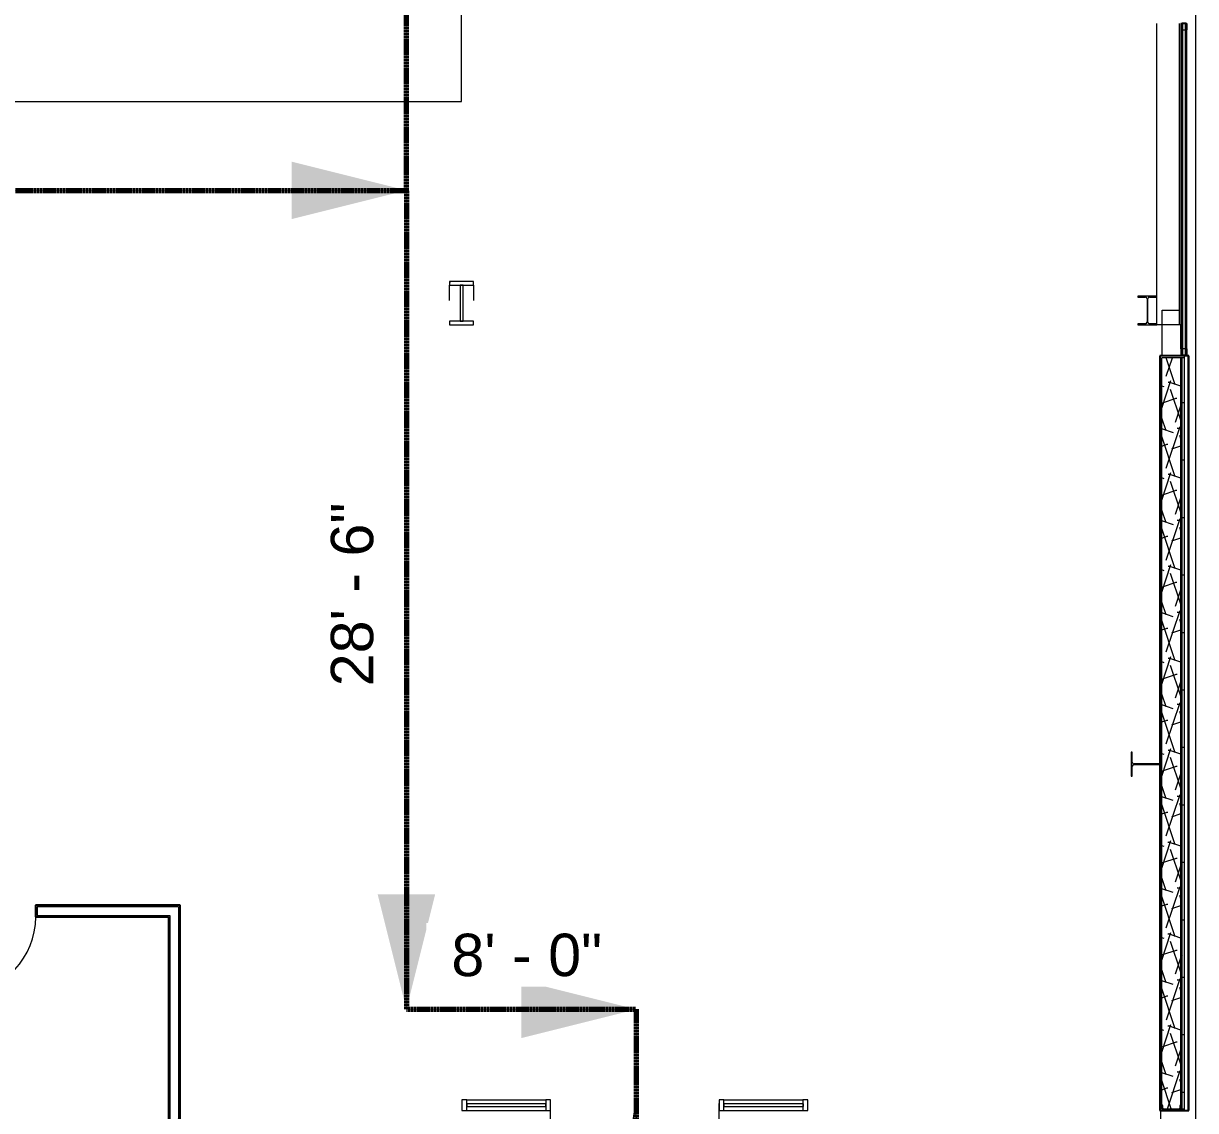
# Model space of a CAD drawing. Header units: inches. Extents: x -1442 to 59636, y -36095 to 792.
# Drawn here: x 59070.3 to 59560, y -22687.7 to -22233.7 of the extents above; entities that cross this region are included whole.
import ezdxf

# ---------------------------------------------------------------- set-up
doc = ezdxf.new("R2010")
doc.units = ezdxf.units.IN
doc.header["$MEASUREMENT"] = 0
doc.linetypes.add('Dash', pattern=[0.25, 0.125, -0.125])
doc.linetypes.add('Hidden', pattern=[0.28125, 0.1875, -0.09375])
for name, color, linetype, lineweight in [('A-ANNO-IDEN', 131, 'Continuous', 9), ('A-ANNO-NOTE', 131, 'Continuous', 9), ('A-DOOR', 31, 'Continuous', 9), ('A-FLOR', 192, 'Continuous', 9), ('A-GENM', 13, 'Continuous', 9), ('A-GLAZ-CURT', 52, 'Continuous', 13), ('A-GLAZ-CWMG', 51, 'Continuous', 13), ('A-PROP-SBCK', 71, 'Hidden', 9), ('A-WALL', 113, 'Continuous', 9), ('A-WALL-PATT', 111, 'Continuous', 25), ('I-WALL', 2, 'Continuous', 9), ('S-BEAM', 12, 'Continuous', 9), ('S-COLS', 52, 'Continuous', 13)]:
    doc.layers.add(name, color=color, linetype=linetype, lineweight=lineweight)
doc.styles.add('Arial_2', font='arial.ttf', dxfattribs={"height": 17.703593})
pattern_1 = [(0, (33272.468, 0), (61.44, 15.36), [2.534, -43.546, 2.534, -43.546, -245.76]), (0, (33272.468, 0), (61.44, 15.36), [-92.16, 2.534, -89.626, 2.534, -43.546, -107.52]), (0, (33272.468, 0), (61.44, 15.36), [-230.4, 2.534, -28.186, 2.534, -74.266]), (120, (33295.508, 7.68), (-44.02215, 45.528601), [2.534, -43.546, 2.534, -43.546, -245.76]), (120, (33295.508, 7.68), (-44.02215, 45.528601), [-92.16, 2.534, -89.626, 2.534, -43.546, -107.52]), (120, (33295.508, 7.68), (-44.02215, 45.528601), [-230.4, 2.534, -28.186, 2.534, -74.266]), (240, (33303.188, 38.4), (-17.41785, -60.888601), [2.534, -43.546, 2.534, -43.546, -245.76]), (240, (33303.188, 38.4), (-17.41785, -60.888601), [-92.16, 2.534, -89.626, 2.534, -43.546, -107.52]), (240, (33303.188, 38.4), (-17.41785, -60.888601), [-230.4, 2.534, -28.186, 2.534, -74.266])]
pattern_2 = [(45, (33272.468, 0), (-19.00703, 19.00703), []), (45, (33272.468, 28.8), (-19.00703, 19.00703), [])]
pattern_3 = [(225, (59253.36, -22360.053), (19.00703, -19.00703), []), (225, (59253.36, -22388.853), (19.00703, -19.00703), [])]

# ---------------------------------------------------------------- blocks, each defined once
blk = doc.blocks.new('Struct_Xcel_Sports Complex_rvt-2-Egress Plan')
at = {"layer": 'A-FLOR', "color": 10, "lineweight": 13}
blk.add_line((26272.89, -22687.68), (26272.89, -22779.05), dxfattribs=at)
blk = doc.blocks.new('Girt_C - 8_D-1409812-Egress Plan')
at = {"layer": 'S-BEAM', "lineweight": 13}
for p, q in [((26273.39, -22353.43), (26273.39, -22372.55)), ((26273.58, -22353.43), (26280.75, -22353.43)), ((26281.39, -22369.55), (26281.39, -22359.55)), ((26281.39, -22372.55), (26281.39, -22372.3))]:
    blk.add_line(p, q, dxfattribs=at)
blk = doc.blocks.new('Single-Flush - 32_ x 84_-489871-Egress Plan')
at = {"layer": 'A-DOOR', "lineweight": 13}
for p, q in [((14, 2.44), (14, 34.44)), ((16, 34.44), (14, 34.44)), ((16, 2.44), (16, 34.44)), ((16, 2.44), (14, 2.44))]:
    blk.add_line(p, q, dxfattribs=at)
at = {"layer": 'A-DOOR'}
blk.add_arc((16, 2.44), 32.07, 93.5759, 180, dxfattribs=at)
blk = doc.blocks.new('System Panel - INSULATED LOW-E GLAZING _SEE ELEVATIONS FOR U-FACTOR_ SHGC_ _ LT_-1142345-Egress Plan')
at = {"layer": 'A-GLAZ-CURT', "lineweight": 9}
for p, q in [((16.53125, 1.25), (-16.53125, 1.25)), ((-16.53125, 1.25), (-16.53125, 0.25)), ((-16.53125, 0.25), (16.53125, 0.25)), ((16.53125, 0.25), (16.53125, 1.25))]:
    blk.add_line(p, q, dxfattribs=at)
at = {"layer": 'A-GLAZ-CURT'}
for p, q in [((-16.53125, 0.25), (-16.53125, 1.25)), ((16.53125, 1.25), (-16.53125, 1.25)), ((-16.53125, 0.25), (16.53125, 0.25)), ((16.53125, 1.25), (16.53125, 0.25))]:
    blk.add_line(p, q, dxfattribs=at)
blk = doc.blocks.new('Door_Single_Storefront - one-1371401-Egress Plan')
at = {"layer": 'A-DOOR', "lineweight": 13}
blk.add_line((-17.59375, 35.1875), (-17.59375, 0), dxfattribs=at)
blk.add_arc((-17.59375, 0), 35.1875, 360, 90, dxfattribs=at)
blk = doc.blocks.new('Door_Single_Storefront - one-1371400-Egress Plan')
at = {"layer": 'A-DOOR', "lineweight": 13}
blk.add_line((-17.59375, -35.1875), (-17.59375, 0), dxfattribs=at)
blk.add_arc((-17.59375, 0), 35.1875, 270, 0, dxfattribs=at)
blk = doc.blocks.new('Rectangular Mullion - Exterior 2_ x 4_5_-1305234-Egress Plan')
at = {"layer": 'A-GLAZ-CWMG'}
for p, q in [((26090.45, -22683.18), (26123.52, -22683.18)), ((26090.45, -22687.68), (26123.52, -22687.68))]:
    blk.add_line(p, q, dxfattribs=at)
blk = doc.blocks.new('Rectangular Mullion - Exterior 2_ x 4_5_-1142586-Egress Plan')
at = {"layer": 'A-GLAZ-CWMG'}
for p, q in [((-2, 1.5), (0, 1.5)), ((-2, -3), (-2, 1.5)), ((0, 1.5), (0, -3)), ((0, -3), (-2, -3))]:
    blk.add_line(p, q, dxfattribs=at)
blk = doc.blocks.new('Rectangular Mullion - Exterior 2_ x 4_5_-827470-Egress Plan')
at = {"layer": 'A-GLAZ-CWMG'}
for p, q in [((-1, 1.5), (1, 1.5)), ((-1, -3), (-1, 1.5)), ((1, 1.5), (1, -3)), ((1, -3), (-1, -3))]:
    blk.add_line(p, q, dxfattribs=at)
blk = doc.blocks.new('Rectangular Mullion - Profile_Polycarbonate_Lower-1767692-Egress Plan')
at = {"layer": 'A-GLAZ-CWMG'}
for p, q in [((26281.89, -22236.43), (26283.47, -22236.43)), ((26281.89, -22369.55), (26281.89, -22236.43)), ((26283.47, -22236.43), (26283.89, -22236.43)), ((26283.47, -22369.55), (26283.47, -22236.43)), ((26283.89, -22369.55), (26283.89, -22236.43)), ((26283.47, -22369.55), (26281.89, -22369.55)), ((26283.89, -22369.55), (26283.47, -22369.55))]:
    blk.add_line(p, q, dxfattribs=at)
blk = doc.blocks.new('Rectangular Mullion - Profile_Polycarbonate_Upper and left-1987911-Egress Plan')
at = {"layer": 'A-GLAZ-CWMG'}
for p, q in [((-2.75, 1.29), (0, 1.29)), ((-2.75, 0.79), (-2.75, 1.29)), ((-2.5, 0.79), (-2.75, 0.79)), ((-0.06, 1.22), (-2.69, 1.22)), ((-2.69, 1.22), (-2.69, 0.85)), ((-2.69, 0.85), (-2.5, 0.85)), ((-2.5, 0.85), (-2.5, 0.79)), ((-0.06, -1.15), (-0.06, 1.22)), ((0, 1.29), (0, -1.21)), ((-2.75, -1.21), (-2.75, -0.79)), ((-2.75, -0.79), (-2.5, -0.79)), ((0, -1.21), (-2.75, -1.21)), ((-2.5, -0.85), (-2.69, -0.85)), ((-2.69, -0.85), (-2.69, -1.15)), ((-2.69, -1.15), (-0.06, -1.15)), ((-2.5, -0.79), (-2.5, -0.85))]:
    blk.add_line(p, q, dxfattribs=at)
blk = doc.blocks.new('Rectangular Mullion - Profile_Polycarbonate_right-1987912-Egress Plan')
at = {"layer": 'A-GLAZ-CWMG'}
for p, q in [((0, 1.29), (-2.75, 1.29)), ((-2.75, 1.29), (-2.75, 0.79)), ((-2.75, 0.79), (-2.5, 0.79)), ((-2.69, 0.85), (-2.69, 1.22)), ((-2.69, 1.22), (-0.06, 1.22)), ((-2.5, 0.85), (-2.69, 0.85)), ((-2.5, 0.79), (-2.5, 0.85)), ((-0.06, 1.22), (-0.06, -1.15)), ((0, -1.21), (0, 1.29)), ((-2.5, -0.79), (-2.75, -0.79)), ((-2.75, -0.79), (-2.75, -1.21)), ((-2.75, -1.21), (0, -1.21)), ((-2.69, -1.15), (-2.69, -0.85)), ((-2.69, -0.85), (-2.5, -0.85)), ((-0.06, -1.15), (-2.69, -1.15)), ((-2.5, -0.85), (-2.5, -0.79))]:
    blk.add_line(p, q, dxfattribs=at)
blk = doc.blocks.new('columns and girder2 - one-V33-Egress Plan')
at = {"layer": 'S-BEAM'}
h = blk.add_hatch(dxfattribs=at)
h.set_pattern_fill('FP_32', color=256, style=0, pattern_type=2)
h.set_pattern_definition(pattern_3)
h.paths.add_polyline_path([(0.62, -0.5), (-5, -0.5), (-5, -2), (5, -2), (5, -0.5)], flags=0)
h.paths.add_polyline_path([(0.62, -17.03), (-5, -17.03), (-5, -18.55), (5, -18.55), (5, -17.03)], flags=0)
h.paths.add_polyline_path([(2.44, -1204.89), (-5, -1204.89), (-5, -1206.4), (5, -1206.4), (5, -1204.89)], flags=0)
h.paths.add_polyline_path([(5, -1224.25), (-5, -1224.25), (-5, -1225), (5, -1225)], flags=0)
h = blk.add_hatch(dxfattribs=at)
h.set_pattern_fill('FP_32', color=256, style=0, pattern_type=2)
h.set_pattern_definition(pattern_3)
h.paths.add_polyline_path([(-0.63, -2), (-0.63, -17.03), (0.62, -17.03), (0.62, -2), (0.06, -2)], flags=0)
h.paths.add_polyline_path([(-0.63, -1206.4), (-0.63, -1224.25), (0.62, -1224.25), (0.62, -1206.4), (0.06, -1206.4)], flags=0)
at = {"layer": 'S-BEAM', "lineweight": 15}
for p, q in [((5, -0.5), (-5, -0.5)), ((-5, -0.5), (-5, -2)), ((-5, -2), (5, -2)), ((0.62, -2), (-0.63, -2)), ((-0.63, -2), (-0.63, -17.03)), ((0.62, -17.03), (0.62, -2)), ((5, -2), (5, -0.5)), ((5, -17.03), (-5, -17.03)), ((-5, -17.03), (-5, -18.55)), ((-5, -18.55), (5, -18.55)), ((-0.63, -17.03), (0.62, -17.03)), ((5, -18.55), (5, -17.03))]:
    blk.add_line(p, q, dxfattribs=at)
at = {"layer": 'S-BEAM', "lineweight": 13}
for p, q in [((-5, -17.03), (-5, -10.69)), ((5, -10.69), (5, -17.03))]:
    blk.add_line(p, q, dxfattribs=at)
blk = doc.blocks.new('Rectangular Mullion - Exterior 2_ x 4_5_-1142587-Egress Plan')
at = {"layer": 'A-GLAZ-CWMG'}
for p, q in [((0, 1.5), (-2, 1.5)), ((-2, 1.5), (-2, -3)), ((0, -3), (0, 1.5)), ((-2, -3), (0, -3))]:
    blk.add_line(p, q, dxfattribs=at)
blk = doc.blocks.new('Girt_Z - 10_D-1236892-Egress Plan')
at = {"layer": 'S-BEAM', "lineweight": 13}
for p, q in [((26271.39, -22347.55), (26271.39, -22233.68)), ((26280.75, -22359.55), (26280.75, -22233.68)), ((26280.82, -22359.55), (26280.82, -22233.68)), ((26281.39, -22236.43), (26281.39, -22359.55)), ((26271.39, -22359.12), (26271.39, -22347.99)), ((26280.75, -22359.55), (26271.39, -22359.55)), ((26280.82, -22359.55), (26280.75, -22359.55)), ((26281.39, -22359.55), (26280.82, -22359.55))]:
    blk.add_line(p, q, dxfattribs=at)
blk = doc.blocks.new('Path of Travel - 02 Middle-1854141-Egress Plan')
at = {"layer": 'A-GENM', "linetype": 'Dash', "lineweight": 70}
blk.add_line((8.96, 0), (1082.96, 0), dxfattribs=at)
blk = doc.blocks.new('Path of Travel - 02 Middle-1854218-Egress Plan')
at = {"layer": 'A-GENM', "linetype": 'Dash', "lineweight": 70}
blk.add_line((8.96, 0), (1208.96, 0), dxfattribs=at)
blk = doc.blocks.new('Path of Travel - 02 Middle-1854302-Egress Plan')
at = {"layer": 'A-GENM', "linetype": 'Dash', "lineweight": 70}
blk.add_line((8.96, 0), (350.96, 0), dxfattribs=at)
blk = doc.blocks.new('Path of Travel - 02 Middle-1854360-Egress Plan')
at = {"layer": 'A-GENM', "linetype": 'Dash', "lineweight": 70}
blk.add_line((8.96, 0), (104.96, 0), dxfattribs=at)
blk = doc.blocks.new('Path of Travel - 02 Middle-1854480-Egress Plan')
at = {"layer": 'A-GENM', "linetype": 'Dash', "lineweight": 70}
blk.add_line((8.96, 0), (230.96, 0), dxfattribs=at)

msp = doc.modelspace()

# ---------------------------------------------------------------- hatches: boundary and pattern name
at = {"layer": 'A-ANNO-NOTE'}
for points in [[(59182.3, -22315.41), (59230.3, -22303.41), (59182.3, -22291.41)], [(59230.3, -22645.41), (59242.3, -22597.41), (59218.3, -22597.41)], [(59278.3, -22657.41), (59326.3, -22645.41), (59278.3, -22633.41)]]:
    msp.add_hatch(color=256, dxfattribs=at).paths.add_polyline_path(points, flags=0)
at = {"layer": 'A-WALL-PATT', "lineweight": 9}
h = msp.add_hatch(dxfattribs=at)
h.set_pattern_fill('FP_14', color=256, style=0, pattern_type=2)
h.set_pattern_definition([(161.57, (33273.428, 0.96), (-7.6802237, -0.0009796), [0, -54.643, 6.067, 0]), (18.43, (33271.508, 0.96), (-7.6802237, 0.0009796), [0, -54.643, 6.067, 0]), (108.43, (33273.428, 0.96), (3.8382953, -19.20136532), [18.211, -42.499]), (71.57, (33271.508, 0.96), (3.8382953, 19.20136532), [18.211, -42.499])])
h.paths.add_polyline_path([(59545.86, -22686.93), (59553.86, -22686.93), (59553.86, -22373.3), (59545.86, -22373.3), (59545.86, -22686.93)], flags=0)
h = msp.add_hatch(dxfattribs=at)
h.set_pattern_fill('FP_16', color=256, style=0, pattern_type=2)
h.set_pattern_definition([(0, (33272.468, 0), (30.72, 7.68), [2.534, -20.506, 2.534, -20.506, -122.88]), (0, (33272.468, 0), (30.72, 7.68), [-46.08, 2.534, -43.546, 2.534, -20.506, -53.76]), (0, (33272.468, 0), (30.72, 7.68), [-115.2, 2.534, -12.826, 2.534, -35.866]), (120, (33283.988, 3.84), (-22.0110751, 22.7643004), [2.534, -20.506, 2.534, -20.506, -122.88]), (120, (33283.988, 3.84), (-22.0110751, 22.7643004), [-46.08, 2.534, -43.546, 2.534, -20.506, -53.76]), (120, (33283.988, 3.84), (-22.0110751, 22.7643004), [-115.2, 2.534, -12.826, 2.534, -35.866]), (240, (33287.828, 19.2), (-8.7089249, -30.4443004), [2.534, -20.506, 2.534, -20.506, -122.88]), (240, (33287.828, 19.2), (-8.7089249, -30.4443004), [-46.08, 2.534, -43.546, 2.534, -20.506, -53.76]), (240, (33287.828, 19.2), (-8.7089249, -30.4443004), [-115.2, 2.534, -12.826, 2.534, -35.866])])
h.paths.add_polyline_path([(59553.98, -22686.93), (59554.36, -22686.93), (59554.36, -22373.3), (59553.86, -22373.3), (59553.86, -22686.93)], flags=0)
h = msp.add_hatch(dxfattribs=at)
h.set_pattern_fill('FP_17', color=256, style=0, pattern_type=2)
h.set_pattern_definition([(0, (33272.468, 0), (0, 24), []), (90, (33272.468, 0), (-24, 1e-15), [])])
h.paths.add_polyline_path([(59554.36, -22686.93), (59555.36, -22686.93), (59555.36, -22373.3), (59554.36, -22373.3), (59554.36, -22569.17)], flags=0)
h = msp.add_hatch(dxfattribs=at)
h.set_pattern_fill('FP_13', color=256, style=0, pattern_type=2)
h.set_pattern_definition(pattern_1)
h.paths.add_polyline_path([(59135.73, -22786.68), (59135.73, -22602.55), (59135.11, -22602.55), (59135.11, -22786.55), (59135.61, -22786.55)], flags=0)
h = msp.add_hatch(dxfattribs=at)
h.set_pattern_fill('FP_13', color=256, style=0, pattern_type=2)
h.set_pattern_definition(pattern_1)
h.paths.add_polyline_path([(59075.36, -22606.8), (59131.48, -22606.8), (59131.48, -22606.18), (59075.98, -22606.18), (59075.98, -22604.37), (59075.36, -22604.37), (59075.36, -22606.18)], flags=0)
h.paths.add_polyline_path([(59016.98, -22606.8), (59043.36, -22606.8), (59043.36, -22604.37), (59042.73, -22604.37), (59042.73, -22606.18), (59016.98, -22606.18)], flags=0)
h = msp.add_hatch(dxfattribs=at)
h.set_pattern_fill('FP_13', color=256, style=0, pattern_type=2)
h.set_pattern_definition(pattern_1)
h.paths.add_polyline_path([(59130.86, -22786.68), (59130.98, -22786.55), (59135.11, -22786.55), (59135.11, -22786.05), (59131.48, -22786.05), (59131.48, -22606.8), (59130.86, -22606.8), (59130.86, -22786.05)], flags=0)
at = {"layer": 'S-COLS', "lineweight": 9}
h = msp.add_hatch(dxfattribs=at)
h.set_pattern_fill('FP_11', color=256, style=0, pattern_type=2)
h.set_pattern_definition(pattern_2)
h.paths.add_polyline_path([(59543.86, -22359.55), (59543.86, -22359.12), (59540.69, -22359.12), (59540.21, -22358.92), (59540, -22358.43), (59540, -22348.68), (59540.28, -22348.16), (59540.69, -22347.99), (59543.86, -22347.99), (59543.86, -22347.55), (59535.86, -22347.55), (59535.86, -22347.99), (59539.02, -22347.99), (59539.51, -22348.19), (59539.71, -22348.68), (59539.71, -22358.43), (59539.51, -22358.92), (59539.02, -22359.12), (59535.86, -22359.12), (59535.86, -22359.55)], flags=0)
h = msp.add_hatch(dxfattribs=at)
h.set_pattern_fill('FP_11', color=256, style=0, pattern_type=2)
h.set_pattern_definition(pattern_2)
h.paths.add_polyline_path([(59533.11, -22548.05), (59533.54, -22548.05), (59533.54, -22543.89), (59533.74, -22543.4), (59534.23, -22543.2), (59544.73, -22543.2), (59545.11, -22543.29), (59545.11, -22542.75), (59544.73, -22542.91), (59534.23, -22542.91), (59533.74, -22542.71), (59533.54, -22542.22), (59533.54, -22538.05), (59533.11, -22538.05)], flags=0)

# ---------------------------------------------------------------- linework, layer by layer
at = {"layer": 'A-FLOR', "lineweight": 13}
for p, q in [((59253.3, -22266.3), (59253.3, -21385.2)), ((57867.32, -22266.3), (59253.3, -22266.3))]:
    msp.add_line(p, q, dxfattribs=at)
at = {"layer": 'A-PROP-SBCK', "lineweight": 13}
msp.add_line((59559.98, -20555.02), (59559.98, -23033.98), dxfattribs=at)
at = {"layer": 'A-WALL', "lineweight": 25}
for p, q in [((59554.36, -22233.74), (59554.36, -22372.24)), ((59555.93, -22233.74), (59554.36, -22233.74)), ((59555.93, -22372.24), (59555.93, -22233.74)), ((59545.11, -22372.55), (59545.11, -22687.68)), ((59557.17, -22372.55), (59545.11, -22372.55)), ((59554.36, -22372.24), (59555.93, -22372.24)), ((59557.17, -22687.68), (59557.17, -22372.55)), ((59545.11, -22687.68), (59557.17, -22687.68))]:
    msp.add_line(p, q, dxfattribs=at)
at = {"layer": 'A-WALL'}
for p, q in [((59545.86, -22686.93), (59545.86, -22373.3)), ((59555.36, -22373.3), (59545.86, -22373.3)), ((59553.86, -22686.93), (59553.86, -22373.3)), ((59554.36, -22686.93), (59554.36, -22373.3)), ((59555.36, -22687.68), (59555.36, -22372.55)), ((59556.86, -22687.68), (59556.86, -22372.55)), ((59075.98, -22602.55), (59075.98, -22606.18)), ((59135.11, -22602.55), (59075.98, -22602.55)), ((59135.11, -22602.55), (59135.11, -22786.05)), ((59075.98, -22606.18), (59131.48, -22606.18)), ((59131.48, -22606.18), (59131.48, -22786.05)), ((59545.86, -22686.93), (59555.36, -22686.93))]:
    msp.add_line(p, q, dxfattribs=at)
at = {"layer": 'I-WALL', "lineweight": 25}
for p, q in [((59135.73, -22601.93), (59075.36, -22601.93)), ((59075.36, -22601.93), (59075.36, -22606.8)), ((59135.73, -22786.68), (59135.73, -22601.93)), ((59075.36, -22606.8), (59130.86, -22606.8)), ((59130.86, -22606.8), (59130.86, -22786.68))]:
    msp.add_line(p, q, dxfattribs=at)
at = {"layer": 'S-COLS', "lineweight": 15}
for p, q in [((59543.86, -22347.55), (59535.86, -22347.55)), ((59535.86, -22347.55), (59535.86, -22347.99)), ((59535.86, -22347.99), (59539.02, -22347.99)), ((59539.71, -22348.68), (59539.71, -22358.43)), ((59540, -22358.43), (59540, -22348.68)), ((59540.69, -22347.99), (59543.86, -22347.99)), ((59543.86, -22347.99), (59543.86, -22347.55)), ((59539.02, -22359.12), (59535.86, -22359.12)), ((59535.86, -22359.12), (59535.86, -22359.55)), ((59543.86, -22359.12), (59540.69, -22359.12)), ((59543.86, -22359.55), (59543.86, -22359.12)), ((59535.86, -22359.55), (59543.86, -22359.55)), ((59533.54, -22538.05), (59533.11, -22538.05)), ((59533.11, -22538.05), (59533.11, -22548.05)), ((59533.54, -22542.22), (59533.54, -22538.05)), ((59545.86, -22538.05), (59545.42, -22538.05)), ((59545.42, -22538.05), (59545.42, -22542.22)), ((59545.86, -22548.05), (59545.86, -22538.05)), ((59533.54, -22548.05), (59533.54, -22543.89)), ((59544.73, -22542.91), (59534.23, -22542.91)), ((59534.23, -22543.2), (59544.73, -22543.2)), ((59545.42, -22543.89), (59545.42, -22548.05)), ((59533.11, -22548.05), (59533.54, -22548.05)), ((59545.42, -22548.05), (59545.86, -22548.05)), ((59545.86, -22685.34), (59545.86, -22687.68)), ((59546.51, -22687.37), (59546.25, -22685.73)), ((59553.47, -22685.73), (59553.21, -22687.37)), ((59553.86, -22687.68), (59553.86, -22685.34)), ((59545.86, -22687.68), (59553.86, -22687.68)), ((59553.21, -22687.37), (59546.51, -22687.37))]:
    msp.add_line(p, q, dxfattribs=at)
for centre, radius, start, end in [((59539.02, -22348.68), 0.691, 0, 90), ((59540.69, -22348.68), 0.691, 90, 180), ((59539.02, -22358.43), 0.691, 270, 0), ((59540.69, -22358.43), 0.691, 180, 270), ((59534.23, -22542.22), 0.691, 180, 270), ((59534.23, -22543.89), 0.691, 90, 180), ((59544.73, -22542.22), 0.691, 270, 0), ((59544.73, -22543.89), 0.691, 0, 90), ((59545.86, -22685.73), 0.39, 0, 90), ((59553.86, -22685.73), 0.39, 90, 180)]:
    msp.add_arc(centre, radius, start, end, dxfattribs=at)

# ---------------------------------------------------------------- block references
at = {"layer": 'A-DOOR', "lineweight": 13, "rotation": 180}
for name, p in [('Single-Flush - 32_ x 84_-489871-Egress Plan', (59059.36, -22604.37)), ('Door_Single_Storefront - one-1371401-Egress Plan', (59343.33, -22684.68))]:
    msp.add_blockref(name, p, dxfattribs=at)
at = {"layer": 'A-DOOR', "lineweight": 13}
msp.add_blockref('Door_Single_Storefront - one-1371400-Egress Plan', (59308.14, -22684.68), dxfattribs=at)
at = {"layer": 'A-GENM', "lineweight": 13}
for name, p, rotation in [('Path of Travel - 02 Middle-1854218-Egress Plan', (59230.3, -22312.37), 90), ('Path of Travel - 02 Middle-1854302-Egress Plan', (59230.3, -22294.45), 270), ('Path of Travel - 02 Middle-1854480-Egress Plan', (59326.3, -22636.45), 270)]:
    msp.add_blockref(name, p, dxfattribs=dict(at, rotation=rotation))
for name, p in [('Path of Travel - 02 Middle-1854141-Egress Plan', (58147.34, -22303.41)), ('Path of Travel - 02 Middle-1854360-Egress Plan', (59221.34, -22645.41))]:
    msp.add_blockref(name, p, dxfattribs=at)
at = {"layer": 'A-GLAZ-CURT', "rotation": 180}
for p in [(59272.01, -22684.68), (59379.45, -22684.68)]:
    msp.add_blockref('System Panel - INSULATED LOW-E GLAZING _SEE ELEVATIONS FOR U-FACTOR_ SHGC_ _ LT_-1142345-Egress Plan', p, dxfattribs=at)
at = {"layer": 'A-GLAZ-CWMG', "rotation": 90.00000000000422}
msp.add_blockref('Rectangular Mullion - Profile_Polycarbonate_right-1987912-Egress Plan', (59555.15, -22233.68), dxfattribs=at)
at = {"layer": 'A-GLAZ-CWMG'}
for name, p in [('Rectangular Mullion - Profile_Polycarbonate_Lower-1767692-Egress Plan', (33272.47, 0)), ('Rectangular Mullion - Exterior 2_ x 4_5_-1305234-Egress Plan', (33165.03, 0)), ('Rectangular Mullion - Exterior 2_ x 4_5_-1305234-Egress Plan', (33272.47, 0)), ('Rectangular Mullion - Exterior 2_ x 4_5_-1142587-Egress Plan', (59397.98, -22684.68))]:
    msp.add_blockref(name, p, dxfattribs=at)
at = {"layer": 'A-GLAZ-CWMG', "extrusion": (0, 0, -1), "rotation": 269.9999999999958}
msp.add_blockref('Rectangular Mullion - Profile_Polycarbonate_Upper and left-1987911-Egress Plan', (-59555.15, -22372.3), dxfattribs=at)
at = {"layer": 'A-GLAZ-CWMG', "extrusion": (0, 0, -1)}
for name, p in [('Rectangular Mullion - Exterior 2_ x 4_5_-1142586-Egress Plan', (-59253.48, -22684.68)), ('Rectangular Mullion - Exterior 2_ x 4_5_-827470-Egress Plan', (-59289.55, -22684.68)), ('Rectangular Mullion - Exterior 2_ x 4_5_-827470-Egress Plan', (-59361.92, -22684.68))]:
    msp.add_blockref(name, p, dxfattribs=at)
at = {"layer": 'S-BEAM', "lineweight": 13, "rotation": 180}
msp.add_blockref('columns and girder2 - one-V33-Egress Plan', (59253.36, -22360.05), dxfattribs=at)
at = {"layer": 'S-BEAM', "lineweight": 13}
for name in ['Girt_Z - 10_D-1236892-Egress Plan', 'Girt_C - 8_D-1409812-Egress Plan']:
    msp.add_blockref(name, (33272.47, 0), dxfattribs=at)

# ---------------------------------------------------------------- texts
at = {"layer": 'A-ANNO-IDEN', "insert": (59198.72, -22472.15), "char_height": 17.704, "width": 91.368, "attachment_point": 2, "rotation": 90, "line_spacing_factor": 0.938532, "style": 'Arial_2', "bg_fill": 3, "box_fill_scale": 1.25, "bg_fill_color": 0, "bg_fill_transparency": 0}
msp.add_mtext('28\' - 6"', dxfattribs=at)

# ---------------------------------------------------------------- next in the draw order: texts
at = {"layer": 'A-ANNO-IDEN', "insert": (59280.57, -22613.83), "char_height": 17.704, "width": 74.952, "attachment_point": 2, "line_spacing_factor": 0.938532, "style": 'Arial_2', "bg_fill": 3, "box_fill_scale": 1.25, "bg_fill_color": 0, "bg_fill_transparency": 0}
msp.add_mtext('8\' - 0"', dxfattribs=at)

# ---------------------------------------------------------------- next in the draw order: block references
at = {"color": 250, "lineweight": 5}
msp.add_blockref('Struct_Xcel_Sports Complex_rvt-2-Egress Plan', (33272.47, 0), dxfattribs=at)

doc.saveas('drawing.dxf')
